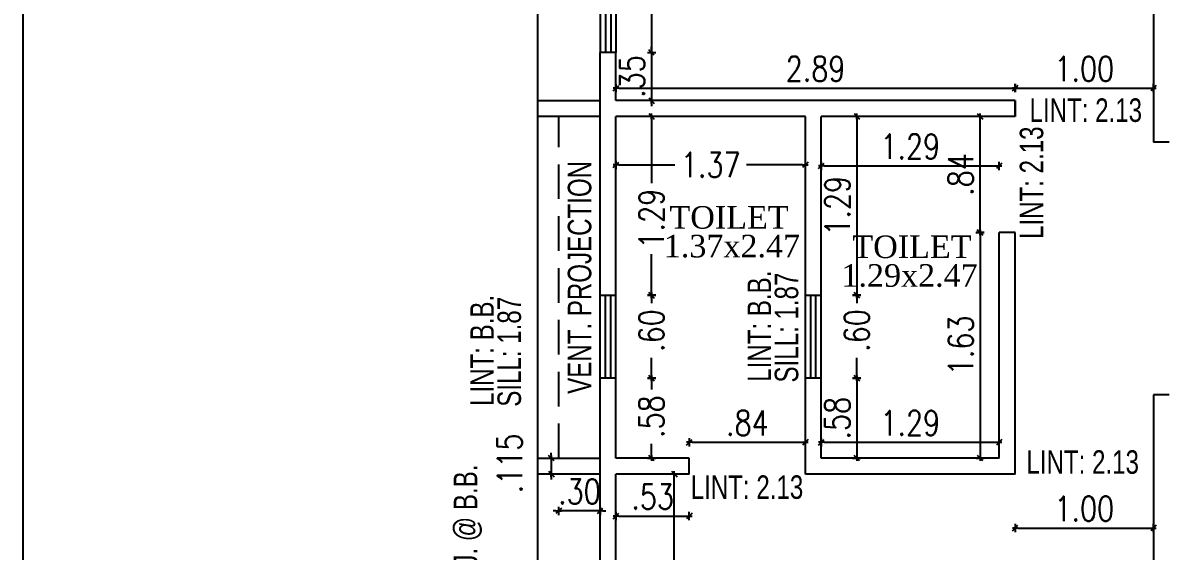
# Model space of a CAD drawing. Header units: inches. Extents: x 14235 to 14499, y 0 to 2549.
# Drawn here: x 14470.15 to 14478.38, y 2356.89 to 2360.71 of the extents above; entities that cross this region are included whole.
import ezdxf
from ezdxf.enums import TextEntityAlignment as Align

# ---------------------------------------------------------------- set-up
doc = ezdxf.new("R2010")
doc.units = ezdxf.units.IN
doc.header["$LTSCALE"] = 0.25
doc.header["$MEASUREMENT"] = 0
doc.header["$PDMODE"] = 35
doc.linetypes.add('DASHEDX2', pattern=[1.5, 1, -0.5])
for name, color, linetype in [('edges', 1, 'Continuous'), ('proj-internal', 1, 'DASHEDX2'), ('text-large', 7, 'Continuous'), ('wall', 7, 'Continuous'), ('windows', 106, 'Continuous'), ('WORK TEX', 6, 'Continuous'), ('WORKING DIM', 7, 'Continuous')]:
    doc.layers.add(name, color=color, linetype=linetype)
doc.styles.add('ARIAL', font='TIMES_0.TTF')
doc.styles.add('ARL', font='swisscl_0.ttf')
doc.styles.add('romans', font='romans.shx', dxfattribs={"width": 0.8})
doc.dimstyles.new('121', dxfattribs={"dimscale": 0.1, "dimtxt": 1.8, "dimasz": 0.2, "dimexe": 0.03125, "dimexo": 0.25, "dimgap": 0.5, "dimtad": 1, "dimzin": 4, "dimdsep": 46, "dimtxsty": 'romans', "dimblk1": 'MINITICK', "dimblk2": 'MINITICK', "dimsah": 1, "dimcen": 1, "dimse1": 1, "dimse2": 1, "dimclrd": 252, "dimclre": 256, "dimclrt": 7, "dimadec": 3, "dimazin": 0, "dimtfac": 0.8, "dimtix": 1, "dimtmove": 2, "dimatfit": 3, "dimfxl": 0, "dimtolj": 1, "dimtzin": 3, "dimarcsym": 0})

# ---------------------------------------------------------------- blocks, each defined once
blk = doc.blocks.new('MINITICK')
at = {"color": 7}
for p, q in [((1, 1), (-1, -1)), ((-1, 0), (1, 0)), ((0, -1.5), (0, 1.5))]:
    blk.add_line(p, q, dxfattribs=at)
blk = doc.blocks.new('*D1953')
at = {"layer": 'Defpoints', "color": 0, "transparency": 16777216}
for p in [(14474.7809, 2357.4479), (14474.8592, 2357.4479), (14474.7809, 2354.0942)]:
    blk.add_point(p, dxfattribs=at)
at = {"layer": 'WORKING DIM', "color": 252, "lineweight": -2, "transparency": 16777216}
blk.add_line((14474.8592, 2354.1142), (14474.8592, 2357.4279), dxfattribs=at)
at = {"layer": 'WORKING DIM', "color": 252, "lineweight": -2, "transparency": 16777216, "xscale": 0.02, "yscale": 0.02, "zscale": 0.02}
for p, rotation in [((14474.8592, 2357.4479), 90), ((14474.8592, 2354.0942), 270)]:
    blk.add_blockref('MINITICK', p, dxfattribs=dict(at, rotation=rotation))
at = {"layer": 'WORKING DIM', "color": 7, "transparency": 16777216, "insert": (14474.7192, 2355.771), "char_height": 0.18, "attachment_point": 5, "rotation": 90, "style": 'romans'}
blk.add_mtext('\\A1;3.35', dxfattribs=at)
blk = doc.blocks.new('*D1954')
at = {"layer": 'Defpoints', "color": 0, "transparency": 16777216}
for p in [(14477.3243, 2357.4479), (14478.3251, 2357.4479), (14478.3251, 2357.0573)]:
    blk.add_point(p, dxfattribs=at)
at = {"layer": 'WORKING DIM', "color": 252, "lineweight": -2, "transparency": 16777216}
blk.add_line((14477.3443, 2357.0573), (14478.3051, 2357.0573), dxfattribs=at)
at = {"layer": 'WORKING DIM', "color": 252, "lineweight": -2, "transparency": 16777216, "xscale": 0.02, "yscale": 0.02, "zscale": 0.02, "rotation": 180}
blk.add_blockref('MINITICK', (14477.3243, 2357.0573), dxfattribs=at)
at = {"layer": 'WORKING DIM', "color": 252, "lineweight": -2, "transparency": 16777216, "xscale": 0.02, "yscale": 0.02, "zscale": 0.02}
blk.add_blockref('MINITICK', (14478.3251, 2357.0573), dxfattribs=at)
at = {"layer": 'WORKING DIM', "color": 7, "transparency": 16777216, "insert": (14477.8247, 2357.1973), "char_height": 0.18, "attachment_point": 5, "style": 'romans'}
blk.add_mtext('\\A1;1.00', dxfattribs=at)
blk = doc.blocks.new('*D1957')
at = {"layer": 'Defpoints', "color": 0, "transparency": 16777216}
for p in [(14474.3617, 2362.9357), (14474.3617, 2360.4967), (14474.695, 2360.4967)]:
    blk.add_point(p, dxfattribs=at)
at = {"layer": 'WORKING DIM', "color": 252, "lineweight": -2, "transparency": 16777216}
blk.add_line((14474.695, 2362.9157), (14474.695, 2360.5167), dxfattribs=at)
at = {"layer": 'WORKING DIM', "color": 252, "lineweight": -2, "transparency": 16777216, "xscale": 0.02, "yscale": 0.02, "zscale": 0.02}
for p, rotation in [((14474.695, 2362.9357), 90), ((14474.695, 2360.4967), 270)]:
    blk.add_blockref('MINITICK', p, dxfattribs=dict(at, rotation=rotation))
at = {"layer": 'WORKING DIM', "color": 7, "transparency": 16777216, "insert": (14474.555, 2361.7162), "char_height": 0.18, "attachment_point": 5, "rotation": 90, "style": 'romans'}
blk.add_mtext('\\A1;2.44', dxfattribs=at)
blk = doc.blocks.new('*D1958')
at = {"layer": 'Defpoints', "color": 0, "transparency": 16777216}
for p in [(14474.4379, 2360.4967), (14474.4379, 2360.1488), (14474.695, 2360.1488)]:
    blk.add_point(p, dxfattribs=at)
at = {"layer": 'WORKING DIM', "color": 252, "lineweight": -2, "transparency": 16777216}
for p, q in [((14474.695, 2360.5167), (14474.695, 2360.5367)), ((14474.695, 2360.4967), (14474.695, 2360.1488)), ((14474.695, 2360.1288), (14474.695, 2360.1088))]:
    blk.add_line(p, q, dxfattribs=at)
at = {"layer": 'WORKING DIM', "color": 252, "lineweight": -2, "transparency": 16777216, "xscale": 0.02, "yscale": 0.02, "zscale": 0.02}
for p, rotation in [((14474.695, 2360.4967), 270), ((14474.695, 2360.1488), 90)]:
    blk.add_blockref('MINITICK', p, dxfattribs=dict(at, rotation=rotation))
at = {"layer": 'WORKING DIM', "color": 7, "transparency": 16777216, "insert": (14474.555, 2360.3227), "char_height": 0.18, "attachment_point": 5, "rotation": 90, "style": 'romans'}
blk.add_mtext('\\A1;.35', dxfattribs=at)
blk = doc.blocks.new('*D1959')
at = {"layer": 'Defpoints', "color": 0, "transparency": 16777216}
for p in [(14478.3251, 2360.2388), (14477.3243, 2360.0345), (14478.3251, 2360.0345)]:
    blk.add_point(p, dxfattribs=at)
at = {"layer": 'WORKING DIM', "color": 252, "lineweight": -2, "transparency": 16777216}
blk.add_line((14477.3443, 2360.2388), (14478.3051, 2360.2388), dxfattribs=at)
at = {"layer": 'WORKING DIM', "color": 252, "lineweight": -2, "transparency": 16777216, "xscale": 0.02, "yscale": 0.02, "zscale": 0.02, "rotation": 180}
blk.add_blockref('MINITICK', (14477.3243, 2360.2388), dxfattribs=at)
at = {"layer": 'WORKING DIM', "color": 252, "lineweight": -2, "transparency": 16777216, "xscale": 0.02, "yscale": 0.02, "zscale": 0.02}
blk.add_blockref('MINITICK', (14478.3251, 2360.2388), dxfattribs=at)
at = {"layer": 'WORKING DIM', "color": 7, "transparency": 16777216, "insert": (14477.8247, 2360.3788), "char_height": 0.18, "attachment_point": 5, "style": 'romans'}
blk.add_mtext('\\A1;1.00', dxfattribs=at)
blk = doc.blocks.new('*D1978')
at = {"layer": 'Defpoints', "color": 0, "transparency": 16777216}
for p in [(14477.3243, 2360.2388), (14474.4379, 2360.1488), (14477.3243, 2360.1488)]:
    blk.add_point(p, dxfattribs=at)
at = {"layer": 'WORKING DIM', "color": 252, "lineweight": -2, "transparency": 16777216}
blk.add_line((14474.4579, 2360.2388), (14477.3043, 2360.2388), dxfattribs=at)
at = {"layer": 'WORKING DIM', "color": 252, "lineweight": -2, "transparency": 16777216, "xscale": 0.02, "yscale": 0.02, "zscale": 0.02, "rotation": 180}
blk.add_blockref('MINITICK', (14474.4379, 2360.2388), dxfattribs=at)
at = {"layer": 'WORKING DIM', "color": 252, "lineweight": -2, "transparency": 16777216, "xscale": 0.02, "yscale": 0.02, "zscale": 0.02}
blk.add_blockref('MINITICK', (14477.3243, 2360.2388), dxfattribs=at)
at = {"layer": 'WORKING DIM', "color": 7, "transparency": 16777216, "insert": (14475.8811, 2360.3788), "char_height": 0.18, "attachment_point": 5, "style": 'romans'}
blk.add_mtext('\\A1;2.89', dxfattribs=at)
blk = doc.blocks.new('*D1988')
at = {"layer": 'Defpoints', "color": 0, "transparency": 16777216}
for p in [(14474.0236, 2357.1813), (14474.0236, 2357.1745), (14474.3236, 2357.1745)]:
    blk.add_point(p, dxfattribs=at)
at = {"layer": 'WORKING DIM', "color": 252, "lineweight": -2, "transparency": 16777216}
for p, q in [((14474.0036, 2357.1813), (14473.9836, 2357.1813)), ((14474.3236, 2357.1813), (14474.0236, 2357.1813)), ((14474.3436, 2357.1813), (14474.3636, 2357.1813))]:
    blk.add_line(p, q, dxfattribs=at)
at = {"layer": 'WORKING DIM', "color": 252, "lineweight": -2, "transparency": 16777216, "xscale": 0.02, "yscale": 0.02, "zscale": 0.02}
blk.add_blockref('MINITICK', (14474.0236, 2357.1813), dxfattribs=at)
at = {"layer": 'WORKING DIM', "color": 252, "lineweight": -2, "transparency": 16777216, "xscale": 0.02, "yscale": 0.02, "zscale": 0.02, "rotation": 180}
blk.add_blockref('MINITICK', (14474.3236, 2357.1813), dxfattribs=at)
at = {"layer": 'WORKING DIM', "color": 7, "transparency": 16777216, "insert": (14474.1736, 2357.3213), "char_height": 0.18, "attachment_point": 5, "style": 'romans'}
blk.add_mtext('\\A1;.30', dxfattribs=at)
blk = doc.blocks.new('*D1659')
at = {"layer": 'Defpoints', "color": 0, "transparency": 16777216}
for p in [(14473.946, 2357.5622), (14473.946, 2357.4479), (14473.9696, 2357.4479)]:
    blk.add_point(p, dxfattribs=at)
at = {"layer": 'WORKING DIM', "color": 252, "lineweight": -2, "transparency": 16777216}
for p, q in [((14473.9696, 2357.5822), (14473.9696, 2357.6022)), ((14473.9696, 2357.5622), (14473.9696, 2357.4479)), ((14473.9696, 2357.4279), (14473.9696, 2357.4079))]:
    blk.add_line(p, q, dxfattribs=at)
at = {"layer": 'WORKING DIM', "color": 252, "lineweight": -2, "transparency": 16777216, "xscale": 0.02, "yscale": 0.02, "zscale": 0.02}
for p, rotation in [((14473.9696, 2357.5622), 270), ((14473.9696, 2357.4479), 90)]:
    blk.add_blockref('MINITICK', p, dxfattribs=dict(at, rotation=rotation))
at = {"layer": 'WORKING DIM', "color": 7, "transparency": 16777216, "insert": (14473.6693, 2357.5244), "char_height": 0.18, "attachment_point": 5, "rotation": 90, "style": 'romans'}
blk.add_mtext('\\A1;.115', dxfattribs=at)
blk = doc.blocks.new('*D1689')
at = {"layer": 'Defpoints', "color": 0, "transparency": 16777216}
for p in [(14477.0708, 2360.0345), (14477.2093, 2360.0345), (14477.2093, 2359.1945)]:
    blk.add_point(p, dxfattribs=at)
at = {"layer": 'WORKING DIM', "color": 252, "lineweight": -2, "transparency": 16777216}
blk.add_line((14477.0708, 2359.2145), (14477.0708, 2360.0145), dxfattribs=at)
at = {"layer": 'WORKING DIM', "color": 252, "lineweight": -2, "transparency": 16777216, "xscale": 0.02, "yscale": 0.02, "zscale": 0.02}
for p, rotation in [((14477.0708, 2360.0345), 90), ((14477.0708, 2359.1945), 270)]:
    blk.add_blockref('MINITICK', p, dxfattribs=dict(at, rotation=rotation))
at = {"layer": 'WORKING DIM', "color": 7, "transparency": 16777216, "insert": (14476.9308, 2359.6145), "char_height": 0.18, "attachment_point": 5, "rotation": 90, "style": 'romans'}
blk.add_mtext('\\A1;.84', dxfattribs=at)
blk = doc.blocks.new('*D1690')
at = {"layer": 'Defpoints', "color": 0, "transparency": 16777216}
for p in [(14477.2093, 2359.1945), (14477.0716, 2357.5622), (14477.2093, 2357.5622)]:
    blk.add_point(p, dxfattribs=at)
at = {"layer": 'WORKING DIM', "color": 252, "lineweight": -2, "transparency": 16777216}
blk.add_line((14477.0716, 2359.1745), (14477.0716, 2357.5822), dxfattribs=at)
at = {"layer": 'WORKING DIM', "color": 252, "lineweight": -2, "transparency": 16777216, "xscale": 0.02, "yscale": 0.02, "zscale": 0.02}
for p, rotation in [((14477.0716, 2359.1945), 90), ((14477.0716, 2357.5622), 270)]:
    blk.add_blockref('MINITICK', p, dxfattribs=dict(at, rotation=rotation))
at = {"layer": 'WORKING DIM', "color": 7, "transparency": 16777216, "insert": (14476.9316, 2358.3783), "char_height": 0.18, "attachment_point": 5, "rotation": 90, "style": 'romans'}
blk.add_mtext('\\A1;1.63', dxfattribs=at)
blk = doc.blocks.new('*D1691')
at = {"layer": 'Defpoints', "color": 0, "transparency": 16777216}
for p in [(14477.2093, 2357.6773), (14475.9229, 2357.5622), (14477.2093, 2357.5622)]:
    blk.add_point(p, dxfattribs=at)
at = {"layer": 'WORKING DIM', "color": 252, "lineweight": -2, "transparency": 16777216}
blk.add_line((14475.9429, 2357.6773), (14477.1893, 2357.6773), dxfattribs=at)
at = {"layer": 'WORKING DIM', "color": 252, "lineweight": -2, "transparency": 16777216, "xscale": 0.02, "yscale": 0.02, "zscale": 0.02, "rotation": 180}
blk.add_blockref('MINITICK', (14475.9229, 2357.6773), dxfattribs=at)
at = {"layer": 'WORKING DIM', "color": 252, "lineweight": -2, "transparency": 16777216, "xscale": 0.02, "yscale": 0.02, "zscale": 0.02}
blk.add_blockref('MINITICK', (14477.2093, 2357.6773), dxfattribs=at)
at = {"layer": 'WORKING DIM', "color": 7, "transparency": 16777216, "insert": (14476.5661, 2357.8173), "char_height": 0.18, "attachment_point": 5, "style": 'romans'}
blk.add_mtext('\\A1;1.29', dxfattribs=at)
blk = doc.blocks.new('*D1692')
at = {"layer": 'Defpoints', "color": 0, "transparency": 16777216}
for p in [(14474.4379, 2357.5622), (14474.9679, 2357.5622), (14474.9679, 2357.1437)]:
    blk.add_point(p, dxfattribs=at)
at = {"layer": 'WORKING DIM', "color": 252, "lineweight": -2, "transparency": 16777216}
blk.add_line((14474.4579, 2357.1437), (14474.9479, 2357.1437), dxfattribs=at)
at = {"layer": 'WORKING DIM', "color": 252, "lineweight": -2, "transparency": 16777216, "xscale": 0.02, "yscale": 0.02, "zscale": 0.02, "rotation": 180}
blk.add_blockref('MINITICK', (14474.4379, 2357.1437), dxfattribs=at)
at = {"layer": 'WORKING DIM', "color": 252, "lineweight": -2, "transparency": 16777216, "xscale": 0.02, "yscale": 0.02, "zscale": 0.02}
blk.add_blockref('MINITICK', (14474.9679, 2357.1437), dxfattribs=at)
at = {"layer": 'WORKING DIM', "color": 7, "transparency": 16777216, "insert": (14474.7029, 2357.2837), "char_height": 0.18, "attachment_point": 5, "style": 'romans'}
blk.add_mtext('\\A1;.53', dxfattribs=at)
blk = doc.blocks.new('*D1693')
at = {"layer": 'Defpoints', "color": 0, "transparency": 16777216}
for p in [(14475.8079, 2357.6773), (14474.9679, 2357.5622), (14475.8079, 2357.4785)]:
    blk.add_point(p, dxfattribs=at)
at = {"layer": 'WORKING DIM', "color": 252, "lineweight": -2, "transparency": 16777216}
blk.add_line((14474.9879, 2357.6773), (14475.7879, 2357.6773), dxfattribs=at)
at = {"layer": 'WORKING DIM', "color": 252, "lineweight": -2, "transparency": 16777216, "xscale": 0.02, "yscale": 0.02, "zscale": 0.02, "rotation": 180}
blk.add_blockref('MINITICK', (14474.9679, 2357.6773), dxfattribs=at)
at = {"layer": 'WORKING DIM', "color": 252, "lineweight": -2, "transparency": 16777216, "xscale": 0.02, "yscale": 0.02, "zscale": 0.02}
blk.add_blockref('MINITICK', (14475.8079, 2357.6773), dxfattribs=at)
at = {"layer": 'WORKING DIM', "color": 7, "transparency": 16777216, "insert": (14475.3879, 2357.8173), "char_height": 0.18, "attachment_point": 5, "style": 'romans'}
blk.add_mtext('\\A1;.84', dxfattribs=at)
blk = doc.blocks.new('*D1694')
at = {"layer": 'Defpoints', "color": 0, "transparency": 16777216}
for p in [(14474.4379, 2358.1408), (14474.4379, 2357.5622), (14474.695, 2357.5622)]:
    blk.add_point(p, dxfattribs=at)
at = {"layer": 'WORKING DIM', "color": 252, "lineweight": -2, "transparency": 16777216}
for p, q in [((14474.695, 2358.1208), (14474.695, 2358.0602)), ((14474.695, 2357.5822), (14474.695, 2357.6653))]:
    blk.add_line(p, q, dxfattribs=at)
at = {"layer": 'WORKING DIM', "color": 252, "lineweight": -2, "transparency": 16777216, "xscale": 0.02, "yscale": 0.02, "zscale": 0.02}
for p, rotation in [((14474.695, 2358.1408), 90), ((14474.695, 2357.5622), 270)]:
    blk.add_blockref('MINITICK', p, dxfattribs=dict(at, rotation=rotation))
at = {"layer": 'WORKING DIM', "color": 7, "transparency": 16777216, "insert": (14474.695, 2357.8628), "char_height": 0.18, "attachment_point": 5, "rotation": 90, "style": 'romans'}
blk.add_mtext('\\A1;.58', dxfattribs=at)
blk = doc.blocks.new('*D1695')
at = {"layer": 'Defpoints', "color": 0, "transparency": 16777216}
for p in [(14474.4379, 2358.7408), (14474.695, 2358.7408), (14474.4379, 2358.1408)]:
    blk.add_point(p, dxfattribs=at)
at = {"layer": 'WORKING DIM', "color": 252, "lineweight": -2, "transparency": 16777216}
for p, q in [((14474.695, 2358.7208), (14474.695, 2358.6825)), ((14474.695, 2358.1608), (14474.695, 2358.2877))]:
    blk.add_line(p, q, dxfattribs=at)
at = {"layer": 'WORKING DIM', "color": 252, "lineweight": -2, "transparency": 16777216, "xscale": 0.02, "yscale": 0.02, "zscale": 0.02}
for p, rotation in [((14474.695, 2358.7408), 90), ((14474.695, 2358.1408), 270)]:
    blk.add_blockref('MINITICK', p, dxfattribs=dict(at, rotation=rotation))
at = {"layer": 'WORKING DIM', "color": 7, "transparency": 16777216, "insert": (14474.695, 2358.4851), "char_height": 0.18, "attachment_point": 5, "rotation": 90, "style": 'romans'}
blk.add_mtext('\\A1;.60', dxfattribs=at)
blk = doc.blocks.new('*D1696')
at = {"layer": 'Defpoints', "color": 0, "transparency": 16777216}
for p in [(14474.4379, 2360.0345), (14474.4379, 2358.7408), (14474.695, 2358.7408)]:
    blk.add_point(p, dxfattribs=at)
at = {"layer": 'WORKING DIM', "color": 252, "lineweight": -2, "transparency": 16777216}
for p, q in [((14474.695, 2360.0145), (14474.695, 2359.5505)), ((14474.695, 2358.7608), (14474.695, 2359.0391))]:
    blk.add_line(p, q, dxfattribs=at)
at = {"layer": 'WORKING DIM', "color": 252, "lineweight": -2, "transparency": 16777216, "xscale": 0.02, "yscale": 0.02, "zscale": 0.02}
for p, rotation in [((14474.695, 2360.0345), 90), ((14474.695, 2358.7408), 270)]:
    blk.add_blockref('MINITICK', p, dxfattribs=dict(at, rotation=rotation))
at = {"layer": 'WORKING DIM', "color": 7, "transparency": 16777216, "insert": (14474.695, 2359.2948), "char_height": 0.18, "attachment_point": 5, "rotation": 90, "style": 'romans'}
blk.add_mtext('\\A1;1.29', dxfattribs=at)
blk = doc.blocks.new('*D1697')
at = {"layer": 'Defpoints', "color": 0, "transparency": 16777216}
for p in [(14475.8079, 2360.0005), (14474.4379, 2359.8488), (14475.8079, 2359.6838)]:
    blk.add_point(p, dxfattribs=at)
at = {"layer": 'WORKING DIM', "color": 252, "lineweight": -2, "transparency": 16777216}
for p, q in [((14474.4579, 2359.6838), (14474.8638, 2359.6838)), ((14475.7879, 2359.6838), (14475.3821, 2359.6838))]:
    blk.add_line(p, q, dxfattribs=at)
at = {"layer": 'WORKING DIM', "color": 252, "lineweight": -2, "transparency": 16777216, "xscale": 0.02, "yscale": 0.02, "zscale": 0.02, "rotation": 180}
blk.add_blockref('MINITICK', (14474.4379, 2359.6838), dxfattribs=at)
at = {"layer": 'WORKING DIM', "color": 252, "lineweight": -2, "transparency": 16777216, "xscale": 0.02, "yscale": 0.02, "zscale": 0.02}
blk.add_blockref('MINITICK', (14475.8079, 2359.6838), dxfattribs=at)
at = {"layer": 'WORKING DIM', "color": 7, "transparency": 16777216, "insert": (14475.1229, 2359.6838), "char_height": 0.18, "attachment_point": 5, "style": 'romans'}
blk.add_mtext('\\A1;1.37', dxfattribs=at)
blk = doc.blocks.new('*D1698')
at = {"layer": 'Defpoints', "color": 0, "transparency": 16777216}
for p in [(14475.9222, 2358.7412), (14476.1793, 2358.7412), (14475.9222, 2358.1412)]:
    blk.add_point(p, dxfattribs=at)
at = {"layer": 'WORKING DIM', "color": 252, "lineweight": -2, "transparency": 16777216}
for p, q in [((14476.1793, 2358.7212), (14476.1793, 2358.6829)), ((14476.1793, 2358.1612), (14476.1793, 2358.288))]:
    blk.add_line(p, q, dxfattribs=at)
at = {"layer": 'WORKING DIM', "color": 252, "lineweight": -2, "transparency": 16777216, "xscale": 0.02, "yscale": 0.02, "zscale": 0.02}
for p, rotation in [((14476.1793, 2358.7412), 90), ((14476.1793, 2358.1412), 270)]:
    blk.add_blockref('MINITICK', p, dxfattribs=dict(at, rotation=rotation))
at = {"layer": 'WORKING DIM', "color": 7, "transparency": 16777216, "insert": (14476.1793, 2358.4855), "char_height": 0.18, "attachment_point": 5, "rotation": 90, "style": 'romans'}
blk.add_mtext('\\A1;.60', dxfattribs=at)
blk = doc.blocks.new('*D1699')
at = {"layer": 'Defpoints', "color": 0, "transparency": 16777216}
for p in [(14475.9229, 2358.1412), (14475.9229, 2357.5622), (14476.1793, 2357.5622)]:
    blk.add_point(p, dxfattribs=at)
at = {"layer": 'WORKING DIM', "color": 252, "lineweight": -2, "transparency": 16777216}
blk.add_line((14476.1793, 2358.1212), (14476.1793, 2357.5822), dxfattribs=at)
at = {"layer": 'WORKING DIM', "color": 252, "lineweight": -2, "transparency": 16777216, "xscale": 0.02, "yscale": 0.02, "zscale": 0.02}
for p, rotation in [((14476.1793, 2358.1412), 90), ((14476.1793, 2357.5622), 270)]:
    blk.add_blockref('MINITICK', p, dxfattribs=dict(at, rotation=rotation))
at = {"layer": 'WORKING DIM', "color": 7, "transparency": 16777216, "insert": (14476.0393, 2357.8517), "char_height": 0.18, "attachment_point": 5, "rotation": 90, "style": 'romans'}
blk.add_mtext('\\A1;.58', dxfattribs=at)
blk = doc.blocks.new('*D1700')
at = {"layer": 'Defpoints', "color": 0, "transparency": 16777216}
for p in [(14475.9229, 2360.0345), (14475.9229, 2358.7412), (14476.1793, 2358.7412)]:
    blk.add_point(p, dxfattribs=at)
at = {"layer": 'WORKING DIM', "color": 252, "lineweight": -2, "transparency": 16777216}
blk.add_line((14476.1793, 2360.0145), (14476.1793, 2358.7612), dxfattribs=at)
at = {"layer": 'WORKING DIM', "color": 252, "lineweight": -2, "transparency": 16777216, "xscale": 0.02, "yscale": 0.02, "zscale": 0.02}
for p, rotation in [((14476.1793, 2360.0345), 90), ((14476.1793, 2358.7412), 270)]:
    blk.add_blockref('MINITICK', p, dxfattribs=dict(at, rotation=rotation))
at = {"layer": 'WORKING DIM', "color": 7, "transparency": 16777216, "insert": (14476.0393, 2359.3878), "char_height": 0.18, "attachment_point": 5, "rotation": 90, "style": 'romans'}
blk.add_mtext('\\A1;1.29', dxfattribs=at)
blk = doc.blocks.new('*D1701')
at = {"layer": 'Defpoints', "color": 0, "transparency": 16777216}
for p in [(14475.9229, 2360.0005), (14477.2093, 2359.6767), (14477.2093, 2359.1945)]:
    blk.add_point(p, dxfattribs=at)
at = {"layer": 'WORKING DIM', "color": 252, "lineweight": -2, "transparency": 16777216}
blk.add_line((14475.9429, 2359.6767), (14477.1893, 2359.6767), dxfattribs=at)
at = {"layer": 'WORKING DIM', "color": 252, "lineweight": -2, "transparency": 16777216, "xscale": 0.02, "yscale": 0.02, "zscale": 0.02, "rotation": 180}
blk.add_blockref('MINITICK', (14475.9229, 2359.6767), dxfattribs=at)
at = {"layer": 'WORKING DIM', "color": 252, "lineweight": -2, "transparency": 16777216, "xscale": 0.02, "yscale": 0.02, "zscale": 0.02}
blk.add_blockref('MINITICK', (14477.2093, 2359.6767), dxfattribs=at)
at = {"layer": 'WORKING DIM', "color": 7, "transparency": 16777216, "insert": (14476.5661, 2359.8167), "char_height": 0.18, "attachment_point": 5, "style": 'romans'}
blk.add_mtext('\\A1;1.29', dxfattribs=at)

msp = doc.modelspace()

# ---------------------------------------------------------------- linework, layer by layer
at = {"layer": 'edges', "ltscale": 0.4}
msp.add_line((14473.8736, 2353.9799), (14473.8736, 2364.9247), dxfattribs=at)
for points in [[(14474.3236, 2360.0345), (14473.8736, 2360.0345), (14473.8736, 2360.1488), (14474.3236, 2360.1488)], [(14474.3236, 2357.4479), (14473.8736, 2357.4479), (14473.8736, 2357.5622), (14474.3236, 2357.5622)]]:
    msp.add_lwpolyline(points, dxfattribs=at)
at = {"layer": 'proj-internal'}
msp.add_line((14474.0236, 2357.5622), (14474.0236, 2360.0345), dxfattribs=at)
at = {"layer": 'wall'}
for p, q in [((14478.3251, 2363.6217), (14478.3251, 2359.8488)), ((14474.4379, 2360.4967), (14474.3236, 2360.4967)), ((14474.3236, 2360.0345), (14474.3236, 2360.4967)), ((14474.4379, 2360.1488), (14474.4379, 2360.4967)), ((14477.3243, 2360.1488), (14474.4379, 2360.1488)), ((14477.3243, 2360.1488), (14474.4379, 2360.1488)), ((14477.3243, 2360.1488), (14477.3243, 2360.0345)), ((14477.3243, 2360.0345), (14477.3243, 2360.1488)), ((14474.3229, 2358.7408), (14474.3229, 2360.0345)), ((14474.4379, 2358.7408), (14474.4379, 2360.0345)), ((14475.8079, 2360.0345), (14474.4379, 2360.0345)), ((14475.8079, 2358.7412), (14475.8079, 2360.0345)), ((14475.9229, 2358.7412), (14475.9229, 2360.0345)), ((14477.3243, 2360.0345), (14475.9229, 2360.0345)), ((14478.4394, 2359.8488), (14478.3251, 2359.8488)), ((14474.4379, 2359.4558), (14474.4379, 2359.4558)), ((14477.2093, 2357.5622), (14477.2093, 2359.1945)), ((14477.3243, 2359.1945), (14477.2093, 2359.1945)), ((14477.3243, 2357.4479), (14477.3243, 2359.1945)), ((14474.3236, 2358.7408), (14474.4379, 2358.7408)), ((14475.8079, 2358.7412), (14475.9229, 2358.7412)), ((14474.3229, 2357.5622), (14474.3229, 2358.1408)), ((14474.4379, 2358.1408), (14474.3236, 2358.1408)), ((14474.4379, 2357.5622), (14474.4379, 2358.1408)), ((14474.4379, 2358.1408), (14474.4379, 2358.1408)), ((14475.8079, 2357.4479), (14475.8079, 2358.1412)), ((14475.9222, 2358.1412), (14475.8079, 2358.1412)), ((14475.9222, 2358.1412), (14475.9222, 2358.1412)), ((14475.9229, 2357.5622), (14475.9229, 2358.1412)), ((14478.3251, 2358.0195), (14478.3251, 2354.0942)), ((14478.4394, 2358.0195), (14478.3251, 2358.0195)), ((14474.3236, 2353.9799), (14474.3236, 2357.5622)), ((14474.9679, 2357.5622), (14474.4379, 2357.5622)), ((14474.9679, 2357.4479), (14474.9679, 2357.5622)), ((14477.2093, 2357.5622), (14475.9229, 2357.5622)), ((14474.4379, 2354.0942), (14474.4379, 2357.4479)), ((14474.9679, 2357.4479), (14474.4379, 2357.4479)), ((14475.9229, 2357.4479), (14475.8079, 2357.4479)), ((14477.3243, 2357.4479), (14475.9229, 2357.4479))]:
    msp.add_line(p, q, dxfattribs=at)
msp.add_lwpolyline([(14498.866, 2384.6158), (14470.1477, 2384.6158), (14470.1477, 2344.004), (14498.866, 2344.004)], close=True, dxfattribs=at)
at = {"layer": 'windows'}
for p, q in [((14474.3236, 2362.9357), (14474.3236, 2360.4967)), ((14474.3617, 2362.9357), (14474.3617, 2360.4967)), ((14474.3998, 2362.9357), (14474.3998, 2360.4967)), ((14474.4379, 2362.9357), (14474.4379, 2360.4967)), ((14474.3236, 2358.1408), (14474.3236, 2358.7408)), ((14474.3617, 2358.1408), (14474.3617, 2358.7408)), ((14474.3998, 2358.1408), (14474.3998, 2358.7408)), ((14474.4379, 2358.1408), (14474.4379, 2358.7408)), ((14475.8079, 2358.1412), (14475.8079, 2358.7412)), ((14475.846, 2358.1412), (14475.846, 2358.7412)), ((14475.8841, 2358.1412), (14475.8841, 2358.7412)), ((14475.9222, 2358.1412), (14475.9222, 2358.7412))]:
    msp.add_line(p, q, dxfattribs=at)

# ---------------------------------------------------------------- texts
at = {"layer": 'text-large', "style": 'ARIAL'}
for s, p in [('TOILET', (14475.2557, 2359.3041)), ('1.37x2.47', (14475.2764, 2359.0966)), ('TOILET', (14476.5785, 2359.0915)), ('1.29x2.47', (14476.561, 2358.8841))]:
    msp.add_text(s, height=0.16309, dxfattribs=at).set_placement(p, align=Align.MIDDLE_CENTER)
at = {"layer": 'WORK TEX', "style": 'ARL'}
for p in [(14477.8356, 2360.0796), (14477.8132, 2357.5348), (14475.3854, 2357.3533)]:
    msp.add_text('LINT: 2.13', height=0.17, dxfattribs=at).set_placement(p, align=Align.MIDDLE_CENTER)
for s, p in [('LINT: 2.13', (14477.4429, 2359.5546)), ('LINT: B.B.', (14475.4745, 2358.517)), ('SILL: 1.87', (14475.671, 2358.507)), ('LINT: B.B.', (14473.4693, 2358.342)), ('SILL: 1.87', (14473.6658, 2358.332)), ('0.45 ELE.PROJ. @ B.B.', (14473.3496, 2356.5756))]:
    msp.add_text(s, height=0.17, rotation=90, dxfattribs=at).set_placement(p, align=Align.MIDDLE_CENTER)
at = {"layer": 'WORK TEX', "color": 3, "style": 'ARL'}
msp.add_text('VENT. PROJECTION ', height=0.17, rotation=90, dxfattribs=at).set_placement((14474.1743, 2358.8943), align=Align.MIDDLE_CENTER)

# ---------------------------------------------------------------- dimensions: what is measured, and where the dimension line sits
at = {"layer": 'WORKING DIM'}
for base, p1, p2, picture, middle in [((14474.695, 2360.4967), (14474.3617, 2362.9357), (14474.3617, 2360.4967), '*D1957', (14474.555, 2361.7162)), ((14474.695, 2360.1488), (14474.4379, 2360.4967), (14474.4379, 2360.1488), '*D1958', (14474.555, 2360.3227)), ((14476.1793, 2358.7412), (14475.9229, 2360.0345), (14475.9229, 2358.7412), '*D1700', (14476.0393, 2359.3878)), ((14477.0708, 2360.0345), (14477.2093, 2359.1945), (14477.2093, 2360.0345), '*D1689', (14476.9308, 2359.6145)), ((14477.0716, 2357.5622), (14477.2093, 2359.1945), (14477.2093, 2357.5622), '*D1690', (14476.9316, 2358.3783)), ((14476.1793, 2357.5622), (14475.9229, 2358.1412), (14475.9229, 2357.5622), '*D1699', (14476.0393, 2357.8517)), ((14474.8592, 2357.4479), (14474.7809, 2354.0942), (14474.7809, 2357.4479), '*D1953', (14474.7192, 2355.771))]:
    dim = msp.add_linear_dim(base=base, p1=p1, p2=p2, angle=90, dimstyle='121', override={"dimfxl": 0.18, "dimfxlon": 1}, dxfattribs=at)
    dim.commit()
    dim.dimension.update_dxf_attribs({"geometry": picture, "text_midpoint": middle})
for base, p1, p2, picture, middle in [((14477.3243, 2360.2388), (14474.4379, 2360.1488), (14477.3243, 2360.1488), '*D1978', (14475.8811, 2360.3788)), ((14478.3251, 2360.2388), (14477.3243, 2360.0345), (14478.3251, 2360.0345), '*D1959', (14477.8247, 2360.3788)), ((14477.2093, 2359.6767), (14475.9229, 2360.0005), (14477.2093, 2359.1945), '*D1701', (14476.5661, 2359.8167)), ((14475.8079, 2357.6773), (14474.9679, 2357.5622), (14475.8079, 2357.4785), '*D1693', (14475.3879, 2357.8173)), ((14477.2093, 2357.6773), (14475.9229, 2357.5622), (14477.2093, 2357.5622), '*D1691', (14476.5661, 2357.8173)), ((14474.9679, 2357.1437), (14474.4379, 2357.5622), (14474.9679, 2357.5622), '*D1692', (14474.7029, 2357.2837)), ((14474.0236, 2357.1813), (14474.3236, 2357.1745), (14474.0236, 2357.1745), '*D1988', (14474.1736, 2357.3213)), ((14478.3251, 2357.0573), (14477.3243, 2357.4479), (14478.3251, 2357.4479), '*D1954', (14477.8247, 2357.1973))]:
    dim = msp.add_linear_dim(base=base, p1=p1, p2=p2, dimstyle='121', override={"dimfxl": 0.18, "dimfxlon": 1}, dxfattribs=at)
    dim.commit()
    dim.dimension.update_dxf_attribs({"geometry": picture, "text_midpoint": middle})
for base, p1, p2, picture, middle in [((14474.695, 2358.7408), (14474.4379, 2360.0345), (14474.4379, 2358.7408), '*D1696', (14474.695, 2359.2948)), ((14474.695, 2358.7408), (14474.4379, 2358.1408), (14474.4379, 2358.7408), '*D1695', (14474.695, 2358.4851)), ((14476.1793, 2358.7412), (14475.9222, 2358.1412), (14475.9222, 2358.7412), '*D1698', (14476.1793, 2358.4855)), ((14474.695, 2357.5622), (14474.4379, 2358.1408), (14474.4379, 2357.5622), '*D1694', (14474.695, 2357.8628))]:
    dim = msp.add_linear_dim(base=base, p1=p1, p2=p2, angle=90, dimstyle='121', override={"dimfxl": 0.18, "dimfxlon": 1}, dxfattribs=at)
    dim.commit()
    dim.dimension.update_dxf_attribs({"geometry": picture, "text_midpoint": middle, "dimtype": 160})
dim = msp.add_linear_dim(base=(14475.8079, 2359.6838), p1=(14474.4379, 2359.8488), p2=(14475.8079, 2360.0005), dimstyle='121', override={"dimfxl": 0.18, "dimfxlon": 1}, dxfattribs=at)
dim.commit()
dim.dimension.update_dxf_attribs({"geometry": '*D1697', "text_midpoint": (14475.1229, 2359.6838), "dimtype": 160})
dim = msp.add_linear_dim(base=(14473.9696, 2357.4479), p1=(14473.946, 2357.5622), p2=(14473.946, 2357.4479), angle=270, text='.115', dimstyle='121', override={"dimfxl": 0.18, "dimfxlon": 1}, dxfattribs=at)
dim.commit()
dim.dimension.update_dxf_attribs({"geometry": '*D1659', "text_midpoint": (14473.6693, 2357.5244), "dimtype": 160})

doc.saveas('drawing.dxf')
